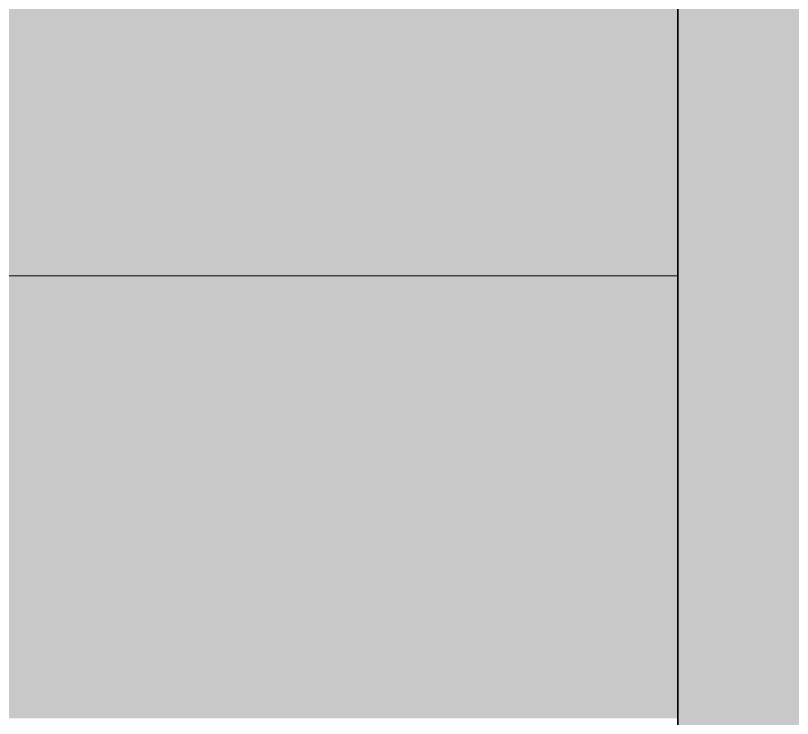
# Model space of a CAD drawing. Header units: inches. Extents: x -10205 to 13964, y -460 to 30702.
# Drawn here: x -2792.833 to -2791.077, y 12086.089 to 12087.677 of the extents above; entities that cross this region are included whole.
import ezdxf

# ---------------------------------------------------------------- set-up
doc = ezdxf.new("R2010")
doc.units = ezdxf.units.IN
doc.header["$MEASUREMENT"] = 0
for name, color, linetype, lineweight in [('A-GENM', 5, 'Continuous', 9), ('A-GENM-10', 5, 'Continuous', 25), ('A-WALL', 113, 'Continuous', 9), ('A-WALL-7', 113, 'Continuous', 5), ('A-WALL-8', 113, 'Continuous', 25), ('A-WALL-PATT-5', 111, 'Continuous', 9)]:
    doc.layers.add(name, color=color, linetype=linetype, lineweight=lineweight)

# ---------------------------------------------------------------- blocks, each defined once
blk = doc.blocks.new('_THE_ WINDOW _ DOOR - Window - 1st Floor-1770675-SITE PLAN - CAD FILE')
at = {"layer": 'A-GENM'}
h = blk.add_hatch(color=256, dxfattribs=at)
h.paths.add_polyline_path([(17.0125, 0.8125), (19.0125, 0.8125), (19.0125, 4.8125), (17.0125, 4.8125), (17.0125, 1.8125)], flags=0)
h.paths.add_polyline_path([(-17.0125, 0.8125), (-17.0125, 4.8125), (-19.0125, 4.8125), (-19.0125, 0.8125)], flags=0)
at = {"layer": 'A-GENM-10'}
blk.add_line((-19.0125, 4.8125), (-19.0125, 0.8125), dxfattribs=at)

msp = doc.modelspace()

# ---------------------------------------------------------------- hatches: boundary and pattern name
at = {"layer": 'A-WALL-7'}
h = msp.add_hatch(color=256, dxfattribs=at)
h.paths.add_polyline_path([(-2632.4737, 12087.0894), (-2612.8612, 12087.0894), (-2612.8612, 12087.8394), (-2676.5112, 12087.8394), (-2676.5112, 12087.0894), (-2633.0987, 12087.0894)], flags=0)
h.paths.add_polyline_path([(-2100.3237, 12087.0894), (-2098.5737, 12087.0894), (-2098.5737, 12087.8394), (-2138.9112, 12087.8394), (-2138.9112, 12087.0894), (-2102.7237, 12087.0894)], flags=0)
h.paths.add_polyline_path([(-2274.9156, 12087.0894), (-2214.9612, 12087.0894), (-2214.9612, 12087.8394), (-2281.5112, 12087.8394), (-2281.5112, 12087.0894)], flags=0)
h.paths.add_polyline_path([(-2369.3112, 12087.0894), (-2319.5362, 12087.0894), (-2319.5362, 12087.8394), (-2369.3112, 12087.8394), (-2369.3112, 12087.5894)], flags=0)
h.paths.add_polyline_path([(-3423.3737, 12087.0894), (-3405.7362, 12087.0894), (-3405.7362, 12087.8394), (-3444.5112, 12087.8394), (-3444.5112, 12087.0894), (-3423.3862, 12087.0894)], flags=0)
h.paths.add_polyline_path([(-3135.3737, 12087.0894), (-3132.1362, 12087.0894), (-3132.1362, 12087.8394), (-3142.1112, 12087.8394), (-3142.1112, 12087.0894), (-3135.3862, 12087.0894)], flags=0)
h.paths.add_polyline_path([(-3209.6001, 12087.0894), (-3180.1362, 12087.0894), (-3180.1362, 12087.8394), (-3214.1112, 12087.8394), (-3214.1112, 12087.0894)], flags=0)
h.paths.add_polyline_path([(-2444.4237, 12087.0894), (-2443.6737, 12087.8394), (-2455.0487, 12087.8394), (-2455.0487, 12087.0894), (-2447.0487, 12087.0894)], flags=0)
h.paths.add_polyline_path([(-2442.9237, 12087.0894), (-2407.3362, 12087.0894), (-2407.3362, 12087.8394), (-2442.9237, 12087.8394), (-2442.9237, 12087.5894)], flags=0)
h.paths.add_polyline_path([(-2556.1498, 12087.0894), (-2551.9987, 12087.0894), (-2551.9987, 12087.8394), (-2563.3737, 12087.8394), (-2562.6237, 12087.0894), (-2559.9987, 12087.0894)], flags=0)
h.paths.add_polyline_path([(-3094.1112, 12087.0894), (-3021.7362, 12087.0894), (-3021.7362, 12087.8394), (-3094.1112, 12087.8394), (-3094.1112, 12087.5894)], flags=0)
h.paths.add_polyline_path([(-2983.7112, 12087.0894), (-2906.5362, 12087.0894), (-2906.5362, 12087.8394), (-2983.7112, 12087.8394), (-2983.7112, 12087.5894)], flags=0)
h.paths.add_polyline_path([(-2572.8612, 12087.0894), (-2563.4987, 12087.1318), (-2563.4987, 12087.8394), (-2572.8612, 12087.8394), (-2572.8612, 12087.5894)], flags=0)
h.paths.add_polyline_path([(-2868.5112, 12087.0894), (-2791.3362, 12087.0894), (-2791.3362, 12087.8394), (-2868.5112, 12087.8394), (-2868.5112, 12087.5894)], flags=0)
h.paths.add_polyline_path([(-3252.1362, 12087.0894), (-3252.1362, 12087.8394), (-3367.7112, 12087.8394), (-3367.7112, 12087.0894), (-3260.4731, 12087.0894)], flags=0)
h.paths.add_polyline_path([(-2714.5362, 12087.0894), (-2714.5362, 12087.8394), (-2753.3112, 12087.8394), (-2753.3112, 12087.0894)], flags=0)
h.paths.add_polyline_path([(-3829.2237, 12087.0894), (-3751.1487, 12087.0894), (-3751.1487, 12087.8394), (-3829.2237, 12087.8394)], flags=0)
h.paths.add_polyline_path([(-3573.0886, 12087.0894), (-3482.5362, 12087.0894), (-3482.5362, 12087.8394), (-3674.9112, 12087.8394), (-3674.9112, 12087.0894), (-3625.0155, 12087.0894)], flags=0)
h.paths.add_polyline_path([(-3712.9362, 12087.0894), (-3712.9362, 12087.8394), (-3713.1237, 12087.8394), (-3713.1237, 12087.0894)], flags=0)
at = {"layer": 'A-WALL-PATT-5'}
h = msp.add_hatch(dxfattribs=at)
h.set_pattern_fill('FP_3', color=256, style=0, pattern_type=2)
h.set_pattern_definition([(0, (0, 0), (0, 9.596), []), (315, (0, 0), (9.5968532, 0), [13.571, -13.571]), (45, (0, 0), (9.5968532, 0), [13.571, -13.571])])
h.paths.add_polyline_path([(-2551.9987, 12086.0894), (-2551.9987, 12087.0894), (-2562.6237, 12087.0894), (-2561.6237, 12086.0894), (-2559.9987, 12086.0894)], flags=0)
h.paths.add_polyline_path([(-2100.3237, 12086.0894), (-2099.3237, 12086.0894), (-2099.3237, 12087.0894), (-2138.9112, 12087.0894), (-2138.9112, 12086.0894), (-2102.7237, 12086.0894)], flags=0)
h.paths.add_polyline_path([(-2443.5487, 12086.0894), (-2407.3362, 12086.0894), (-2407.3362, 12087.0894), (-2443.5487, 12087.0894), (-2443.5487, 12086.8706)], flags=0)
h.paths.add_polyline_path([(-2447.0487, 12086.0894), (-2445.4237, 12086.0894), (-2444.4237, 12087.0894), (-2455.0487, 12087.0894), (-2455.0487, 12086.0894)], flags=0)
h.paths.add_polyline_path([(-2319.5362, 12086.0894), (-2319.5362, 12087.0894), (-2369.3112, 12087.0894), (-2369.3112, 12086.0894)], flags=0)
h.paths.add_polyline_path([(-2214.9612, 12086.0894), (-2214.9612, 12087.0894), (-2281.5112, 12087.0894), (-2281.5112, 12086.0894), (-2274.9156, 12086.0894)], flags=0)
h.paths.add_polyline_path([(-2676.5112, 12086.0894), (-2612.8612, 12086.0894), (-2612.8612, 12087.0894), (-2676.5112, 12087.0894)], flags=0)
h.paths.add_polyline_path([(-2563.4987, 12086.0894), (-2563.4987, 12087.0894), (-2572.8612, 12087.0894), (-2572.8612, 12086.0894)], flags=0)
h.paths.add_polyline_path([(-2851.4987, 12086.0894), (-2791.3362, 12086.0894), (-2791.3362, 12087.0894), (-2868.5112, 12087.0894), (-2868.5112, 12086.0894)], flags=0)
h.paths.add_polyline_path([(-3142.1112, 12086.0894), (-3132.1362, 12086.0894), (-3132.1362, 12087.0894), (-3142.1112, 12087.0894)], flags=0)
h.paths.add_polyline_path([(-3427.4987, 12086.0894), (-3405.7362, 12086.0894), (-3405.7362, 12087.0894), (-3444.5112, 12087.0894), (-3444.5112, 12086.0894)], flags=0)
h.paths.add_polyline_path([(-3712.9362, 12086.0894), (-3712.9362, 12087.0894), (-3713.1237, 12087.0894), (-3713.1237, 12086.0894)], flags=0)
h.paths.add_polyline_path([(-2936.3737, 12086.0894), (-2906.5362, 12086.0894), (-2906.5362, 12087.0894), (-2983.7112, 12087.0894), (-2983.7112, 12086.0894), (-2945.1237, 12086.0894)], flags=0)
h.paths.add_polyline_path([(-3214.1112, 12086.0894), (-3180.1362, 12086.0894), (-3180.1362, 12087.0894), (-3214.1112, 12087.0894)], flags=0)
h.paths.add_polyline_path([(-2753.3112, 12086.0894), (-2714.5362, 12086.0894), (-2714.5362, 12087.0894), (-2753.3112, 12087.0894)], flags=0)
h.paths.add_polyline_path([(-3021.7362, 12086.0894), (-3021.7362, 12087.0894), (-3094.1112, 12087.0894), (-3094.1112, 12086.0894)], flags=0)
h.paths.add_polyline_path([(-3751.5237, 12086.0894), (-3751.1487, 12086.1271), (-3751.1487, 12087.0894), (-3828.2237, 12087.0894), (-3828.2237, 12086.0894), (-3755.7737, 12086.0894)], flags=0)
h.paths.add_polyline_path([(-3367.7112, 12086.0894), (-3252.1362, 12086.0894), (-3252.1362, 12087.0894), (-3367.7112, 12087.0894)], flags=0)
h.paths.add_polyline_path([(-3674.9112, 12086.0894), (-3482.5362, 12086.0894), (-3482.5362, 12087.0894), (-3674.9112, 12087.0894)], flags=0)

# ---------------------------------------------------------------- linework, layer by layer
at = {"layer": 'A-WALL'}
msp.add_line((-2791.3362, 12087.0894), (-2868.5112, 12087.0894), dxfattribs=at)
at = {"layer": 'A-WALL-8'}
msp.add_line((-2791.3362, 12079.9644), (-2791.3362, 12088.5894), dxfattribs=at)

# ---------------------------------------------------------------- block references
at = {"layer": 'A-GENM'}
msp.add_blockref('_THE_ WINDOW _ DOOR - Window - 1st Floor-1770675-SITE PLAN - CAD FILE', (-2772.3237, 12084.2769), dxfattribs=at)

doc.saveas('drawing.dxf')
